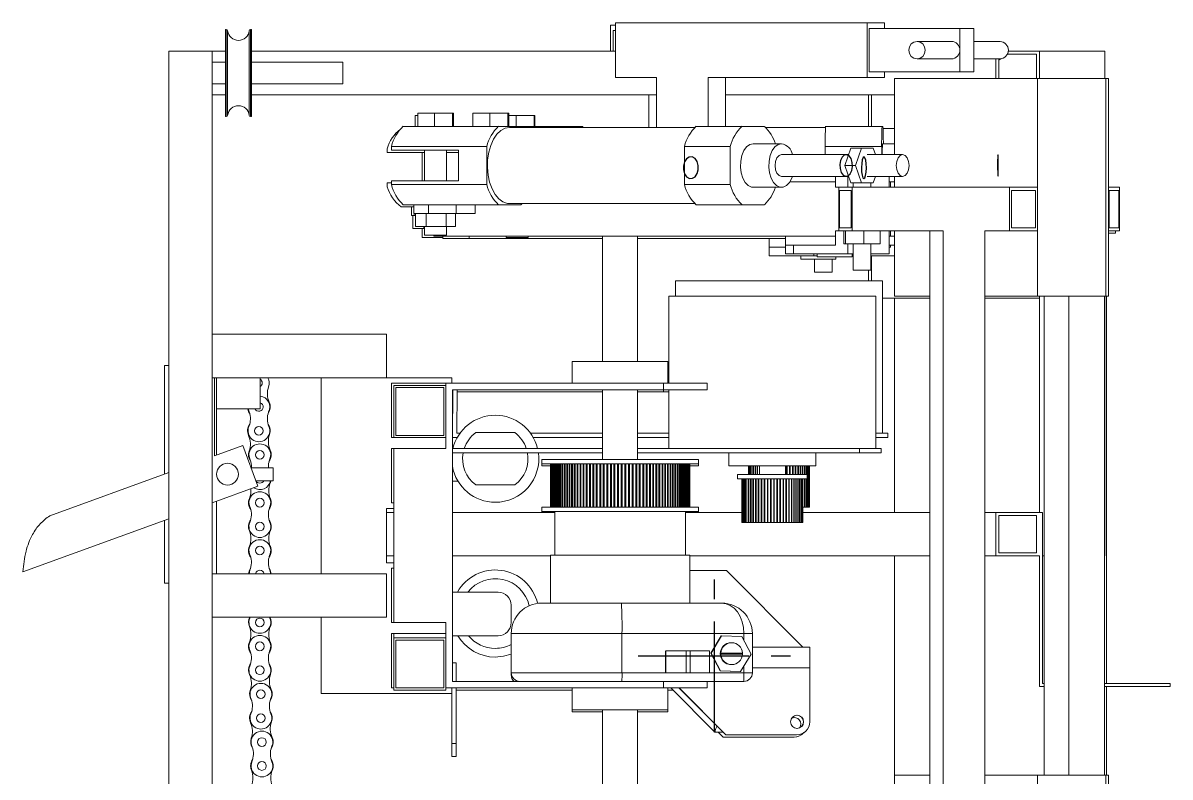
# Model space of a CAD drawing. Header units: millimetres. Extents: x 127 to 2222, y 23 to 864.
# Drawn here: x 761.1 to 892.9, y 663 to 749.6 of the extents above; entities that cross this region are included whole.
import ezdxf

# ---------------------------------------------------------------- set-up
doc = ezdxf.new("R2010")
doc.units = ezdxf.units.MM
doc.linetypes.add('CENTERX2', pattern=[20.32, 12.7, -2.54, 2.54, -2.54])

msp = doc.modelspace()

# ---------------------------------------------------------------- linework, layer by layer
at = {"color": 7, "linetype": 'Continuous', "lineweight": 15}
for p, q in [((784.47, 748.85), (784.36, 748.85)), ((784.36, 738.85), (784.36, 748.85)), ((787.36, 748.85), (787.25, 748.85)), ((787.36, 738.85), (787.36, 748.85)), ((829.15, 749.35), (828.6, 749.35)), ((828.6, 749.35), (828.6, 746.35)), ((829.15, 748.73), (828.9, 748.73)), ((828.9, 748.73), (828.9, 746.35)), ((829.15, 743.35), (829.15, 749.6)), ((858.09, 749.6), (829.15, 749.6)), ((858.09, 743.35), (858.09, 749.6)), ((858.09, 749.6), (860.08, 749.6)), ((858.29, 743.98), (858.29, 748.98)), ((858.29, 748.98), (868.72, 748.98)), ((860.08, 749.6), (860.08, 748.98)), ((868.72, 748.98), (868.72, 746.48)), ((870.31, 748.98), (868.72, 748.98)), ((870.31, 746.48), (870.31, 748.98)), ((867.77, 747.48), (863.8, 747.48)), ((873.33, 747.48), (870.31, 747.48)), ((777.86, 622.46), (777.86, 746.35)), ((782.86, 746.35), (777.86, 746.35)), ((782.86, 713.85), (782.86, 746.35)), ((784.36, 746.35), (782.86, 746.35)), ((829.15, 746.35), (787.36, 746.35)), ((868.72, 746.48), (868.72, 743.98)), ((870.31, 743.98), (870.31, 746.48)), ((874.17, 746), (877.51, 746)), ((874.27, 746.35), (877.86, 746.35)), ((877.51, 746), (877.51, 743.23)), ((877.86, 746.35), (877.86, 743.23)), ((877.86, 746.35), (881.61, 746.35)), ((881.61, 746.35), (885.36, 746.35)), ((885.36, 743.23), (885.36, 746.35)), ((784.36, 745.1), (782.86, 745.1)), ((797.86, 745.1), (787.36, 745.1)), ((797.86, 745.1), (797.86, 742.6)), ((863.8, 745.48), (867.77, 745.48)), ((870.31, 745.48), (873.33, 745.48)), ((872.86, 743.23), (872.86, 745.48)), ((873.42, 745.48), (873.21, 745.32)), ((873.21, 743.23), (873.21, 745.48)), ((833.89, 743.35), (829.15, 743.35)), ((833.89, 743.35), (833.89, 737.6)), ((858.09, 743.35), (839.81, 743.35)), ((839.81, 743.35), (839.81, 737.73)), ((841.8, 743.35), (841.8, 737.73)), ((860.08, 743.35), (858.09, 743.35)), ((858.29, 743.98), (868.72, 743.98)), ((860.08, 743.98), (860.08, 743.35)), ((861.22, 743.23), (861.22, 734.48)), ((861.22, 743.23), (877.62, 743.23)), ((868.72, 743.98), (870.31, 743.98)), ((877.62, 743.23), (877.62, 718.23)), ((877.62, 743.23), (885.49, 743.23)), ((885.49, 743.23), (885.49, 718.23)), ((885.78, 743.23), (885.49, 743.23)), ((885.78, 743.23), (885.78, 718.23)), ((782.86, 742.6), (784.36, 742.6)), ((787.36, 742.6), (797.86, 742.6)), ((784.36, 741.35), (782.86, 741.35)), ((833.89, 741.35), (787.36, 741.35)), ((832.98, 741.35), (832.98, 737.6)), ((861.22, 741.35), (841.8, 741.35)), ((858.23, 741.35), (858.23, 737.73)), ((858.57, 741.35), (858.57, 737.73)), ((806.45, 739.23), (806.45, 737.73)), ((806.45, 739.23), (808.39, 739.23)), ((808.39, 739.23), (808.39, 737.73)), ((808.39, 739.23), (810.44, 739.23)), ((810.44, 739.23), (810.44, 737.73)), ((810.44, 739.23), (810.55, 739.23)), ((810.55, 739.23), (810.55, 737.73)), ((812.8, 739.23), (812.8, 737.73)), ((812.8, 739.23), (814.75, 739.23)), ((814.75, 739.23), (814.75, 737.73)), ((814.75, 739.23), (816.8, 739.23)), ((816.8, 739.23), (816.8, 737.73)), ((816.8, 739.23), (816.9, 739.23)), ((816.9, 739.23), (816.9, 737.73)), ((784.36, 738.85), (784.47, 738.85)), ((787.25, 738.85), (787.36, 738.85)), ((806.17, 738.98), (806.17, 737.73)), ((806.17, 738.98), (806.45, 738.98)), ((816.9, 738.98), (817.77, 738.98)), ((817.77, 738.98), (817.77, 737.73)), ((817.77, 738.98), (819.82, 738.98)), ((819.82, 738.98), (819.82, 737.73)), ((819.82, 738.98), (819.92, 738.98)), ((819.92, 738.98), (819.92, 737.73)), ((815.74, 737.73), (804.79, 737.73)), ((818.29, 737.73), (815.74, 737.73)), ((838.3, 737.6), (817.01, 737.6)), ((818.43, 737.6), (818.29, 737.73)), ((825.3, 737.73), (818.29, 737.73)), ((825.3, 737.73), (825.29, 737.6)), ((825.4, 737.73), (825.3, 737.73)), ((825.4, 737.6), (825.4, 737.73)), ((843.71, 737.73), (838.44, 737.73)), ((846.26, 737.73), (843.71, 737.73)), ((853.29, 737.6), (846.4, 737.6)), ((859.79, 737.73), (853.29, 737.73)), ((859.89, 737.73), (859.79, 737.73)), ((861.22, 737.48), (859.9, 737.48)), ((814.38, 735.41), (803.43, 735.41)), ((803.43, 734.98), (803.43, 735.41)), ((814.38, 731.05), (814.38, 735.41)), ((842.35, 735.41), (837.08, 735.41)), ((837.08, 731.05), (837.08, 735.41)), ((842.35, 731.05), (842.35, 735.41)), ((848.23, 735.73), (844.99, 735.73)), ((859.74, 735.41), (853.24, 735.41)), ((853.24, 734.48), (853.24, 735.41)), ((855.52, 733.23), (856.2, 735.23)), ((856.2, 735.23), (857.42, 735.23)), ((856.74, 733.23), (857.42, 735.23)), ((857.42, 735.23), (858.77, 735.23)), ((858.77, 735.23), (859.02, 734.48)), ((859.74, 734.48), (859.74, 735.41)), ((861.22, 735.73), (859.84, 735.73)), ((802.93, 735.16), (802.93, 734.73)), ((807.25, 734.73), (802.93, 734.73)), ((811.13, 734.98), (803.43, 734.98)), ((806.97, 734.73), (806.97, 731.48)), ((807.25, 734.98), (807.25, 731.48)), ((809.75, 731.48), (809.75, 734.98)), ((811.13, 734.73), (809.75, 734.73)), ((811.13, 731.48), (811.13, 734.98)), ((855.95, 734.48), (848.23, 734.48)), ((862.15, 734.48), (858.09, 734.48)), ((856.2, 731.23), (855.52, 733.23)), ((855.52, 733.23), (856.74, 733.23)), ((857.42, 731.23), (856.74, 733.23)), ((802.93, 731.23), (802.93, 730.8)), ((803.43, 731.23), (802.93, 731.23)), ((803.43, 731.05), (803.43, 731.48)), ((803.43, 731.48), (811.13, 731.48)), ((848.23, 731.98), (855.95, 731.98)), ((854.44, 731.35), (849.2, 731.35)), ((854.44, 731.98), (854.44, 730.73)), ((855.85, 731.98), (855.85, 730.73)), ((856.2, 731.23), (857.42, 731.23)), ((856.48, 731.23), (856.48, 730.73)), ((857.7, 731.23), (857.42, 731.23)), ((858.48, 731.23), (857.7, 731.23)), ((858.09, 731.98), (862.15, 731.98)), ((858.48, 730.73), (858.48, 731.23)), ((858.77, 731.23), (858.48, 731.23)), ((859.02, 731.98), (858.77, 731.23)), ((860.6, 731.98), (860.6, 730.73)), ((861.22, 731.35), (860.6, 731.35)), ((860.77, 731.35), (860.77, 730.73)), ((861.22, 731.98), (861.22, 730.73)), ((814.38, 731.05), (803.43, 731.05)), ((842.35, 731.05), (837.08, 731.05)), ((844.99, 730.73), (848.23, 730.73)), ((854.44, 730.73), (854.81, 730.73)), ((854.81, 730.73), (854.81, 725.73)), ((856.36, 730.73), (854.81, 730.73)), ((856.25, 730.38), (854.91, 730.38)), ((854.91, 730.38), (854.91, 726.08)), ((856.25, 726.08), (856.25, 730.38)), ((856.36, 725.73), (856.36, 730.73)), ((874.42, 730.73), (856.36, 730.73)), ((874.42, 725.73), (874.42, 730.73)), ((877.62, 730.73), (874.42, 730.73)), ((877.39, 730.38), (874.64, 730.38)), ((874.64, 730.38), (874.64, 726.08)), ((877.39, 726.08), (877.39, 730.38)), ((877.62, 730.73), (877.62, 725.73)), ((885.78, 730.73), (885.78, 725.73)), ((885.78, 730.73), (887.05, 730.73)), ((885.87, 730.38), (886.96, 730.38)), ((885.87, 726.08), (885.87, 730.38)), ((886.96, 730.38), (886.96, 726.08)), ((887.05, 725.73), (887.05, 730.73)), ((806.23, 728.73), (804.79, 728.73)), ((806, 728.73), (806, 727.73)), ((806.23, 728.73), (807.7, 728.73)), ((807.7, 728.73), (807.7, 727.73)), ((807.7, 728.73), (808.21, 728.73)), ((815.74, 728.73), (808.21, 728.73)), ((810.87, 728.73), (810.87, 727.73)), ((813.05, 727.73), (813.05, 728.73)), ((818.29, 728.73), (815.74, 728.73)), ((817.01, 728.85), (838.3, 728.85)), ((818.29, 728.73), (818.43, 728.85)), ((843.71, 728.73), (838.44, 728.73)), ((846.26, 728.73), (843.71, 728.73)), ((806, 728.48), (804.55, 728.48)), ((805.72, 728.48), (805.72, 727.48)), ((806.03, 727.48), (805.72, 727.48)), ((805.91, 727.48), (805.91, 725.98)), ((807.7, 727.73), (806, 727.73)), ((806.03, 727.48), (806.19, 727.48)), ((806.19, 727.73), (806.19, 726.23)), ((807.41, 727.73), (807.41, 726.23)), ((810.87, 727.73), (807.7, 727.73)), ((809.72, 727.73), (809.72, 726.23)), ((810.8, 727.73), (810.8, 726.23)), ((813.05, 727.73), (810.87, 727.73)), ((807.14, 725.98), (805.91, 725.98)), ((807.41, 726.23), (806.19, 726.23)), ((806.97, 725.98), (806.97, 724.98)), ((807.14, 726.23), (807.14, 725.98)), ((807.25, 725.98), (807.14, 725.98)), ((807.25, 726.23), (807.25, 725.23)), ((809.72, 726.23), (807.41, 726.23)), ((810.8, 726.23), (809.72, 726.23)), ((809.75, 725.23), (809.75, 726.23)), ((854.91, 726.08), (856.25, 726.08)), ((874.64, 726.08), (877.39, 726.08)), ((886.96, 726.08), (885.87, 726.08)), ((809.35, 724.98), (806.97, 724.98)), ((809.75, 725.23), (807.25, 725.23)), ((808.31, 725.23), (808.31, 725.1)), ((854.44, 725.1), (808.31, 725.1)), ((809.35, 724.85), (809.35, 725.1)), ((812.36, 724.85), (809.35, 724.85)), ((812.36, 725.1), (812.36, 724.85)), ((827.69, 724.85), (812.36, 724.85)), ((816.62, 725.1), (816.62, 724.98)), ((819.12, 724.98), (816.62, 724.98)), ((819.12, 724.98), (819.12, 725.1)), ((827.69, 725.1), (827.69, 710.73)), ((831.69, 710.73), (831.69, 725.1)), ((848.7, 724.85), (831.69, 724.85)), ((846.82, 724.85), (846.82, 723.85)), ((848.7, 725.1), (848.7, 724.1)), ((854.44, 725.73), (854.44, 724.1)), ((854.44, 725.73), (854.81, 725.73)), ((854.81, 725.73), (855.51, 725.73)), ((855.39, 724.23), (855.39, 725.73)), ((855.6, 725.73), (855.51, 725.73)), ((855.6, 724.23), (855.6, 725.73)), ((855.85, 725.73), (855.6, 725.73)), ((855.85, 725.73), (856.36, 725.73)), ((866.81, 725.73), (856.36, 725.73)), ((857.69, 724.23), (857.69, 725.73)), ((859.58, 724.23), (859.58, 725.73)), ((860.6, 723.1), (860.6, 725.73)), ((860.6, 725.1), (861.22, 725.1)), ((860.77, 725.73), (860.77, 725.1)), ((860.77, 725.48), (860.77, 725.1)), ((860.77, 725.48), (860.77, 725.48)), ((861.22, 725.73), (861.22, 718.23)), ((865.26, 655.73), (865.26, 725.73)), ((866.81, 655.73), (866.81, 725.73)), ((874.42, 725.73), (871.57, 725.73)), ((871.57, 655.73), (871.57, 725.73)), ((877.62, 725.73), (874.42, 725.73)), ((885.78, 725.73), (887.05, 725.73)), ((886.59, 725.48), (885.78, 725.48)), ((886.59, 725.48), (886.59, 725.73)), ((846.82, 723.85), (846.82, 722.85)), ((848.7, 723.85), (846.82, 723.85)), ((848.7, 724.1), (848.7, 723.1)), ((849.61, 724.1), (848.7, 724.1)), ((849.61, 723.1), (849.61, 724.1)), ((854.44, 724.1), (849.61, 724.1)), ((855.6, 724.23), (855.39, 724.23)), ((857.69, 724.23), (855.6, 724.23)), ((855.85, 723.1), (855.85, 724.23)), ((856.48, 724.23), (856.48, 721.23)), ((859.58, 724.23), (857.69, 724.23)), ((858.48, 721.23), (858.48, 724.23)), ((861.22, 724.1), (860.6, 724.1)), ((860.77, 723.85), (860.6, 723.85)), ((860.77, 724.1), (860.77, 723.85)), ((846.82, 722.85), (851.96, 722.85)), ((848.7, 723.1), (849.61, 723.1)), ((849.61, 723.1), (855.85, 723.1)), ((850.46, 722.85), (850.46, 722.48)), ((850.46, 722.48), (853.43, 722.48)), ((851.96, 722.85), (852.34, 722.85)), ((852.04, 722.48), (852.04, 720.98)), ((852.34, 723.1), (852.34, 722.73)), ((852.34, 722.73), (853.71, 722.73)), ((853.43, 722.48), (854.46, 722.48)), ((853.71, 722.73), (856.34, 722.73)), ((854.04, 720.98), (854.04, 722.48)), ((854.46, 722.48), (854.46, 722.73)), ((855.85, 723.1), (856.48, 723.1)), ((856.34, 722.73), (856.34, 723.1)), ((856.34, 722.85), (856.48, 722.85)), ((858.48, 723.1), (860.6, 723.1)), ((858.48, 722.85), (861.22, 722.85)), ((858.57, 722.85), (858.57, 719.98)), ((853.74, 720.98), (852.04, 720.98)), ((854.04, 720.98), (853.74, 720.98)), ((856.9, 721.23), (856.48, 721.23)), ((858.48, 721.23), (856.9, 721.23)), ((858.23, 721.23), (858.23, 719.98)), ((836.05, 719.98), (836.05, 718.23)), ((859.83, 719.98), (836.05, 719.98)), ((859.83, 702.48), (859.83, 719.98)), ((835.3, 718.23), (835.3, 708.23)), ((859.08, 718.23), (835.3, 718.23)), ((859.08, 700.73), (859.08, 718.23)), ((861.22, 718.23), (865.26, 718.23)), ((871.57, 718.23), (877.62, 718.23)), ((877.62, 718.23), (885.49, 718.23)), ((877.86, 718.23), (877.86, 693.39)), ((878.39, 718.23), (878.39, 663.23)), ((881.23, 718.23), (881.23, 663.23)), ((885.35, 718.23), (885.35, 663.23)), ((885.36, 688.39), (885.36, 718.23)), ((885.78, 718.23), (885.49, 718.23)), ((885.56, 673.74), (885.56, 718.23)), ((859.83, 717.98), (865.26, 717.98)), ((861.23, 717.98), (861.23, 693.39)), ((871.57, 717.98), (877.86, 717.98)), ((802.86, 713.85), (782.86, 713.85)), ((782.86, 713.85), (782.86, 708.85)), ((802.86, 713.85), (802.86, 708.85)), ((777.36, 710.28), (777.36, 697.81)), ((777.36, 710.28), (777.86, 710.28)), ((824.19, 710.73), (824.19, 708.23)), ((824.19, 710.73), (829.69, 710.73)), ((829.69, 710.73), (835.19, 710.73)), ((835.19, 708.23), (835.19, 710.73)), ((782.86, 686.35), (782.86, 708.85)), ((802.86, 708.85), (782.86, 708.85)), ((783.11, 708.85), (783.11, 699.9)), ((783.36, 708.85), (783.36, 705.28)), ((788.36, 708.85), (788.36, 705.28)), ((795.36, 686.35), (795.36, 708.85)), ((802.86, 708.85), (810.36, 708.85)), ((810.36, 708.85), (810.36, 708.23)), ((803.44, 708.23), (809.69, 708.23)), ((803.44, 708.23), (803.44, 701.98)), ((809.69, 707.98), (803.69, 707.98)), ((803.69, 707.98), (803.69, 701.98)), ((809.44, 707.73), (803.94, 707.73)), ((803.94, 707.73), (803.94, 702.23)), ((809.44, 702.23), (809.44, 707.73)), ((809.69, 700.73), (809.69, 708.23)), ((809.69, 708.23), (834.69, 708.23)), ((834.69, 707.48), (834.69, 708.23)), ((834.69, 708.23), (839.69, 708.23)), ((839.69, 708.23), (839.69, 707.48)), ((810.44, 707.48), (834.69, 707.48)), ((810.44, 673.98), (810.44, 707.48)), ((810.49, 707.48), (810.44, 701.98)), ((810.49, 707.23), (810.44, 707.23)), ((810.94, 702.48), (810.99, 707.48)), ((827.69, 707.23), (810.99, 707.23)), ((827.69, 707.48), (827.69, 699.48)), ((831.69, 699.48), (831.69, 707.48)), ((834.69, 707.23), (831.69, 707.23)), ((839.69, 707.48), (834.69, 707.48)), ((834.69, 707.23), (834.69, 707.48)), ((835.3, 707.23), (834.69, 707.23)), ((835.3, 707.48), (835.3, 700.73)), ((783.36, 705.28), (788.36, 705.28)), ((783.36, 705.28), (783.36, 699.99)), ((786.98, 705.28), (787.1, 704.94)), ((803.94, 702.23), (809.44, 702.23)), ((811.31, 702.48), (810.94, 702.48)), ((813.11, 702.55), (817.61, 702.55)), ((827.69, 702.48), (819.42, 702.48)), ((835.3, 702.48), (831.69, 702.48)), ((859.83, 702.48), (859.08, 702.48)), ((859.83, 702.48), (860.44, 702.48)), ((860.44, 702.48), (860.44, 701.98)), ((783.11, 699.9), (786.37, 701.09)), ((788.08, 696.39), (786.37, 701.09)), ((803.44, 701.98), (803.69, 701.98)), ((803.69, 701.98), (809.69, 701.98)), ((810.44, 701.98), (810.99, 701.98)), ((819.73, 701.98), (827.69, 701.98)), ((831.69, 701.98), (835.3, 701.98)), ((860.44, 701.98), (859.08, 701.98)), ((803.44, 700.73), (803.69, 700.73)), ((803.44, 694.48), (803.44, 700.73)), ((803.69, 700.73), (803.69, 680.73)), ((809.69, 700.73), (803.69, 700.73)), ((810.44, 700.73), (827.69, 700.73)), ((827.69, 700.23), (810.44, 700.23)), ((831.69, 700.73), (857.19, 700.73)), ((857.19, 700.23), (831.69, 700.23)), ((842.19, 700.23), (842.19, 698.73)), ((852.19, 698.73), (852.19, 700.23)), ((857.19, 700.23), (857.19, 700.73)), ((857.19, 700.73), (859.69, 700.73)), ((859.69, 700.23), (857.19, 700.23)), ((859.69, 700.73), (859.69, 700.23)), ((787.3, 698.53), (789.86, 698.53)), ((789.86, 697.03), (789.86, 698.53)), ((820.69, 699.48), (820.69, 698.98)), ((820.69, 699.48), (838.69, 699.48)), ((820.69, 698.98), (820.69, 698.73)), ((820.69, 698.98), (838.69, 698.98)), ((820.69, 698.73), (821.71, 698.73)), ((821.69, 698.98), (821.69, 693.98)), ((821.69, 693.98), (821.69, 698.98)), ((821.69, 693.98), (821.69, 698.73)), ((821.71, 693.98), (821.71, 698.98)), ((821.72, 698.98), (821.72, 693.98)), ((821.75, 693.98), (821.75, 698.98)), ((821.76, 698.98), (821.76, 693.98)), ((821.81, 693.98), (821.81, 698.98)), ((821.83, 698.98), (821.83, 693.98)), ((821.89, 693.98), (821.89, 698.98)), ((821.92, 698.98), (821.92, 693.98)), ((822, 693.98), (822, 698.98)), ((822.03, 698.98), (822.03, 693.98)), ((822.13, 693.98), (822.13, 698.98)), ((822.17, 698.98), (822.17, 693.98)), ((822.27, 693.98), (822.27, 698.98)), ((822.32, 698.98), (822.32, 693.98)), ((822.44, 693.98), (822.44, 698.98)), ((822.49, 698.98), (822.49, 693.98)), ((822.63, 693.98), (822.63, 698.98)), ((822.68, 698.98), (822.68, 693.98)), ((822.83, 693.98), (822.83, 698.98)), ((822.9, 698.98), (822.9, 693.98)), ((823.06, 693.98), (823.06, 698.98)), ((823.13, 698.98), (823.13, 693.98)), ((823.3, 693.98), (823.3, 698.98)), ((823.37, 698.98), (823.37, 693.98)), ((823.56, 693.98), (823.56, 698.98)), ((823.64, 698.98), (823.64, 693.98)), ((823.84, 693.98), (823.84, 698.98)), ((823.92, 698.98), (823.92, 693.98)), ((824.13, 693.98), (824.13, 698.98)), ((824.22, 698.98), (824.22, 693.98)), ((824.44, 693.98), (824.44, 698.98)), ((824.53, 698.98), (824.53, 693.98)), ((824.77, 693.98), (824.77, 698.98)), ((824.86, 698.98), (824.86, 693.98)), ((825.1, 693.98), (825.1, 698.98)), ((825.2, 698.98), (825.2, 693.98)), ((825.45, 693.98), (825.45, 698.98)), ((825.55, 698.98), (825.55, 693.98)), ((825.81, 693.98), (825.81, 698.98)), ((825.92, 698.98), (825.92, 693.98)), ((826.18, 693.98), (826.18, 698.98)), ((826.29, 698.98), (826.29, 693.98)), ((826.57, 693.98), (826.57, 698.98)), ((826.68, 698.98), (826.68, 693.98)), ((826.95, 693.98), (826.95, 698.98)), ((827.07, 698.98), (827.07, 693.98)), ((827.35, 693.98), (827.35, 698.98)), ((827.47, 698.98), (827.47, 693.98)), ((827.76, 693.98), (827.76, 698.98)), ((827.87, 698.98), (827.87, 693.98)), ((828.16, 693.98), (828.16, 698.98)), ((828.28, 698.98), (828.28, 693.98)), ((828.58, 693.98), (828.58, 698.98)), ((828.7, 698.98), (828.7, 693.98)), ((828.99, 693.98), (828.99, 698.98)), ((829.11, 698.98), (829.11, 693.98)), ((829.41, 693.98), (829.41, 698.98)), ((829.53, 698.98), (829.53, 693.98)), ((829.83, 693.98), (829.83, 698.98)), ((829.95, 698.98), (829.95, 693.98)), ((830.25, 693.98), (830.25, 698.98)), ((830.37, 698.98), (830.37, 693.98)), ((830.67, 693.98), (830.67, 698.98)), ((830.78, 698.98), (830.78, 693.98)), ((831.08, 693.98), (831.08, 698.98)), ((831.2, 698.98), (831.2, 693.98)), ((831.49, 693.98), (831.49, 698.98)), ((831.61, 698.98), (831.61, 693.98)), ((831.9, 693.98), (831.9, 698.98)), ((832.01, 698.98), (832.01, 693.98)), ((832.3, 693.98), (832.3, 698.98)), ((832.41, 698.98), (832.41, 693.98)), ((832.69, 693.98), (832.69, 698.98)), ((832.8, 698.98), (832.8, 693.98)), ((833.07, 693.98), (833.07, 698.98)), ((833.18, 698.98), (833.18, 693.98)), ((833.45, 693.98), (833.45, 698.98)), ((833.55, 698.98), (833.55, 693.98)), ((833.81, 693.98), (833.81, 698.98)), ((833.91, 698.98), (833.91, 693.98)), ((834.16, 693.98), (834.16, 698.98)), ((834.26, 698.98), (834.26, 693.98)), ((834.51, 693.98), (834.51, 698.98)), ((834.6, 698.98), (834.6, 693.98)), ((834.83, 693.98), (834.83, 698.98)), ((834.92, 698.98), (834.92, 693.98)), ((835.15, 693.98), (835.15, 698.98)), ((835.23, 698.98), (835.23, 693.98)), ((835.45, 693.98), (835.45, 698.98)), ((835.53, 698.98), (835.53, 693.98)), ((835.73, 693.98), (835.73, 698.98)), ((835.81, 698.98), (835.81, 693.98)), ((835.99, 693.98), (835.99, 698.98)), ((836.07, 698.98), (836.07, 693.98)), ((836.24, 693.98), (836.24, 698.98)), ((836.31, 698.98), (836.31, 693.98)), ((836.47, 693.98), (836.47, 698.98)), ((836.54, 698.98), (836.54, 693.98)), ((836.69, 693.98), (836.69, 698.98)), ((836.74, 698.98), (836.74, 693.98)), ((836.88, 693.98), (836.88, 698.98)), ((836.93, 698.98), (836.93, 693.98)), ((837.05, 693.98), (837.05, 698.98)), ((837.1, 698.98), (837.1, 693.98)), ((837.21, 693.98), (837.21, 698.98)), ((837.25, 698.98), (837.25, 693.98)), ((837.34, 693.98), (837.34, 698.98)), ((837.37, 698.98), (837.37, 693.98)), ((837.45, 693.98), (837.45, 698.98)), ((837.48, 698.98), (837.48, 693.98)), ((837.54, 693.98), (837.54, 698.98)), ((837.56, 698.98), (837.56, 693.98)), ((837.61, 693.98), (837.61, 698.98)), ((837.63, 698.98), (837.63, 693.98)), ((837.66, 693.98), (837.66, 698.98)), ((837.67, 698.98), (837.67, 693.98)), ((837.68, 693.98), (837.68, 698.98)), ((837.69, 698.98), (837.69, 693.98)), ((837.69, 693.98), (837.69, 698.98)), ((837.69, 698.73), (838.69, 698.73)), ((837.69, 693.98), (837.69, 698.73)), ((838.69, 698.98), (838.69, 699.48)), ((838.69, 698.73), (838.69, 698.98)), ((852.19, 698.73), (842.19, 698.73)), ((844.44, 698.73), (844.44, 697.73)), ((844.45, 697.73), (844.45, 698.73)), ((844.48, 698.73), (844.48, 697.73)), ((844.49, 697.73), (844.49, 698.73)), ((844.55, 698.73), (844.55, 697.73)), ((844.57, 697.73), (844.57, 698.73)), ((844.66, 698.73), (844.66, 697.73)), ((844.68, 697.73), (844.68, 698.73)), ((844.81, 698.73), (844.81, 697.73)), ((844.84, 697.73), (844.84, 698.73)), ((844.99, 698.73), (844.99, 697.73)), ((845.02, 697.73), (845.02, 698.73)), ((845.2, 698.73), (845.2, 697.73)), ((845.24, 697.73), (845.24, 698.73)), ((845.44, 698.73), (845.44, 697.73)), ((845.49, 697.73), (845.49, 698.73)), ((845.69, 698.73), (845.69, 697.73)), ((848.69, 697.73), (848.69, 698.73)), ((848.81, 698.73), (848.81, 697.73)), ((848.88, 697.73), (848.88, 698.73)), ((849.16, 698.73), (849.16, 697.73)), ((849.22, 697.73), (849.22, 698.73)), ((849.5, 698.73), (849.5, 697.73)), ((849.56, 697.73), (849.56, 698.73)), ((849.82, 698.73), (849.82, 697.73)), ((849.87, 697.73), (849.87, 698.73)), ((850.12, 698.73), (850.12, 697.73)), ((850.17, 697.73), (850.17, 698.73)), ((850.39, 698.73), (850.39, 697.73)), ((850.44, 697.73), (850.44, 698.73)), ((850.64, 698.73), (850.64, 697.73)), ((850.68, 697.73), (850.68, 698.73)), ((850.86, 698.73), (850.86, 697.73)), ((850.89, 697.73), (850.89, 698.73)), ((851.04, 698.73), (851.04, 697.73)), ((851.07, 697.73), (851.07, 698.73)), ((851.19, 698.73), (851.19, 693.98)), ((851.22, 693.98), (851.22, 698.73)), ((851.31, 698.73), (851.31, 693.98)), ((851.33, 693.98), (851.33, 698.73)), ((851.39, 698.73), (851.39, 693.98)), ((851.4, 693.98), (851.4, 698.73)), ((851.43, 698.73), (851.43, 693.98)), ((851.44, 693.98), (851.44, 698.73)), ((764.19, 693.01), (777.86, 697.99)), ((787.85, 697.03), (789.86, 697.03)), ((789.53, 696.77), (789.6, 697.03)), ((811.07, 696.98), (810.44, 696.98)), ((843.19, 697.73), (843.19, 697.23)), ((843.19, 697.73), (847.19, 697.73)), ((843.19, 697.23), (847.19, 697.23)), ((843.69, 697.23), (843.69, 692.23)), ((843.7, 692.23), (843.7, 697.23)), ((843.73, 697.23), (843.73, 692.23)), ((843.74, 692.23), (843.74, 697.23)), ((843.8, 697.23), (843.8, 692.23)), ((843.82, 692.23), (843.82, 697.23)), ((843.91, 697.23), (843.91, 692.23)), ((843.93, 692.23), (843.93, 697.23)), ((844.06, 697.23), (844.06, 692.23)), ((844.09, 692.23), (844.09, 697.23)), ((844.24, 697.23), (844.24, 692.23)), ((844.27, 692.23), (844.27, 697.23)), ((844.45, 697.23), (844.45, 692.23)), ((844.49, 692.23), (844.49, 697.23)), ((844.69, 697.23), (844.69, 692.23)), ((844.74, 692.23), (844.74, 697.23)), ((844.96, 697.23), (844.96, 692.23)), ((845.01, 692.23), (845.01, 697.23)), ((845.26, 697.23), (845.26, 692.23)), ((845.31, 692.23), (845.31, 697.23)), ((845.57, 697.23), (845.57, 692.23)), ((845.63, 692.23), (845.63, 697.23)), ((845.9, 697.23), (845.9, 692.23)), ((845.97, 692.23), (845.97, 697.23)), ((846.25, 697.23), (846.25, 692.23)), ((846.32, 692.23), (846.32, 697.23)), ((846.61, 697.23), (846.61, 692.23)), ((846.67, 692.23), (846.67, 697.23)), ((846.97, 697.23), (846.97, 692.23)), ((847.04, 692.23), (847.04, 697.23)), ((847.19, 697.73), (851.19, 697.73)), ((847.19, 697.23), (851.19, 697.23)), ((847.34, 697.23), (847.34, 692.23)), ((847.41, 692.23), (847.41, 697.23)), ((847.7, 697.23), (847.7, 692.23)), ((847.77, 692.23), (847.77, 697.23)), ((848.06, 697.23), (848.06, 692.23)), ((848.13, 692.23), (848.13, 697.23)), ((848.41, 697.23), (848.41, 692.23)), ((848.47, 692.23), (848.47, 697.23)), ((848.75, 697.23), (848.75, 692.23)), ((848.81, 692.23), (848.81, 697.23)), ((849.07, 697.23), (849.07, 692.23)), ((849.12, 692.23), (849.12, 697.23)), ((849.37, 697.23), (849.37, 692.23)), ((849.42, 692.23), (849.42, 697.23)), ((849.64, 697.23), (849.64, 692.23)), ((849.69, 692.23), (849.69, 697.23)), ((849.89, 697.23), (849.89, 692.23)), ((849.93, 692.23), (849.93, 697.23)), ((850.11, 697.23), (850.11, 692.23)), ((850.14, 692.23), (850.14, 697.23)), ((850.29, 697.23), (850.29, 692.23)), ((850.32, 692.23), (850.32, 697.23)), ((850.44, 697.23), (850.44, 692.23)), ((850.47, 692.23), (850.47, 697.23)), ((850.56, 697.23), (850.56, 692.23)), ((850.58, 692.23), (850.58, 697.23)), ((850.64, 697.23), (850.64, 692.23)), ((850.65, 692.23), (850.65, 697.23)), ((850.68, 697.23), (850.68, 692.23)), ((850.69, 692.23), (850.69, 697.23)), ((850.86, 697.23), (850.86, 693.98)), ((850.89, 693.98), (850.89, 697.23)), ((851.04, 697.23), (851.04, 693.98)), ((851.07, 693.98), (851.07, 697.23)), ((851.19, 697.23), (851.19, 697.73)), ((788.08, 696.39), (782.86, 694.49)), ((817.61, 696.55), (813.11, 696.55)), ((783.36, 694.67), (783.36, 686.35)), ((803.44, 694.48), (803.69, 694.48)), ((802.86, 693.85), (803.69, 693.85)), ((802.86, 687.6), (802.86, 693.85)), ((803.69, 693.39), (802.86, 693.39)), ((822.19, 693.39), (810.44, 693.39)), ((820.69, 693.98), (820.69, 693.48)), ((820.69, 693.98), (838.69, 693.98)), ((820.69, 693.48), (820.69, 693.39)), ((820.69, 693.48), (838.69, 693.48)), ((822.19, 693.48), (822.19, 688.48)), ((837.19, 688.48), (837.19, 693.48)), ((843.69, 693.39), (837.19, 693.39)), ((838.69, 693.48), (838.69, 693.98)), ((838.69, 693.39), (838.69, 693.48)), ((850.69, 693.98), (850.86, 693.98)), ((865.26, 693.39), (850.69, 693.39)), ((850.86, 693.98), (850.89, 693.98)), ((850.89, 693.98), (851.04, 693.98)), ((851.04, 693.98), (851.07, 693.98)), ((851.07, 693.98), (851.19, 693.98)), ((851.19, 693.98), (851.22, 693.98)), ((851.22, 693.98), (851.31, 693.98)), ((851.31, 693.98), (851.33, 693.98)), ((851.33, 693.98), (851.39, 693.98)), ((851.39, 693.98), (851.4, 693.98)), ((851.4, 693.98), (851.43, 693.98)), ((851.43, 693.98), (851.44, 693.98)), ((872.86, 693.39), (871.57, 693.39)), ((872.86, 688.39), (872.86, 693.39)), ((872.86, 693.39), (878.21, 693.39)), ((873.21, 693.04), (877.51, 693.04)), ((873.21, 688.74), (873.21, 693.04)), ((877.51, 693.04), (877.51, 688.74)), ((878.21, 673.74), (878.21, 693.39)), ((777.86, 692.67), (761.11, 686.57)), ((777.36, 692.49), (777.36, 685.28)), ((843.69, 692.23), (843.7, 692.23)), ((843.7, 692.23), (843.73, 692.23)), ((843.73, 692.23), (843.74, 692.23)), ((843.74, 692.23), (843.8, 692.23)), ((843.8, 692.23), (843.82, 692.23)), ((843.82, 692.23), (843.91, 692.23)), ((843.91, 692.23), (843.93, 692.23)), ((843.93, 692.23), (844.06, 692.23)), ((844.06, 692.23), (844.09, 692.23)), ((844.09, 692.23), (844.24, 692.23)), ((844.24, 692.23), (844.27, 692.23)), ((844.27, 692.23), (844.45, 692.23)), ((844.45, 692.23), (844.49, 692.23)), ((844.49, 692.23), (844.69, 692.23)), ((844.69, 692.23), (844.74, 692.23)), ((844.74, 692.23), (844.96, 692.23)), ((844.96, 692.23), (845.01, 692.23)), ((845.01, 692.23), (845.26, 692.23)), ((845.26, 692.23), (845.31, 692.23)), ((845.31, 692.23), (845.57, 692.23)), ((845.57, 692.23), (845.63, 692.23)), ((845.63, 692.23), (845.9, 692.23)), ((845.9, 692.23), (845.97, 692.23)), ((845.97, 692.23), (846.25, 692.23)), ((846.25, 692.23), (846.32, 692.23)), ((846.32, 692.23), (846.61, 692.23)), ((846.61, 692.23), (846.67, 692.23)), ((846.67, 692.23), (846.97, 692.23)), ((846.97, 692.23), (847.04, 692.23)), ((847.04, 692.23), (847.34, 692.23)), ((847.34, 692.23), (847.41, 692.23)), ((847.41, 692.23), (847.7, 692.23)), ((847.7, 692.23), (847.77, 692.23)), ((847.77, 692.23), (848.06, 692.23)), ((848.06, 692.23), (848.13, 692.23)), ((848.13, 692.23), (848.41, 692.23)), ((848.41, 692.23), (848.47, 692.23)), ((848.47, 692.23), (848.75, 692.23)), ((848.75, 692.23), (848.81, 692.23)), ((848.81, 692.23), (849.07, 692.23)), ((849.07, 692.23), (849.12, 692.23)), ((849.12, 692.23), (849.37, 692.23)), ((849.37, 692.23), (849.42, 692.23)), ((849.42, 692.23), (849.64, 692.23)), ((849.64, 692.23), (849.69, 692.23)), ((849.69, 692.23), (849.89, 692.23)), ((849.89, 692.23), (849.93, 692.23)), ((849.93, 692.23), (850.11, 692.23)), ((850.11, 692.23), (850.14, 692.23)), ((850.14, 692.23), (850.29, 692.23)), ((850.29, 692.23), (850.32, 692.23)), ((850.32, 692.23), (850.44, 692.23)), ((850.44, 692.23), (850.47, 692.23)), ((850.47, 692.23), (850.56, 692.23)), ((850.56, 692.23), (850.58, 692.23)), ((850.58, 692.23), (850.64, 692.23)), ((850.64, 692.23), (850.65, 692.23)), ((850.65, 692.23), (850.68, 692.23)), ((850.68, 692.23), (850.69, 692.23)), ((803.69, 688.39), (802.86, 688.39)), ((821.69, 688.39), (810.44, 688.39)), ((821.69, 688.48), (821.69, 682.98)), ((837.69, 688.48), (821.69, 688.48)), ((837.69, 682.98), (837.69, 688.48)), ((865.26, 688.39), (837.69, 688.39)), ((861.23, 688.39), (861.23, 663.23)), ((872.86, 688.39), (871.57, 688.39)), ((877.86, 688.39), (872.86, 688.39)), ((877.51, 688.74), (873.21, 688.74)), ((877.86, 688.39), (877.86, 673.39)), ((878.21, 688.39), (878.39, 688.39)), ((885.35, 688.39), (885.36, 688.39)), ((787.17, 686.75), (787.08, 686.35)), ((789.57, 686.35), (789.48, 686.75)), ((802.86, 687.6), (803.69, 687.6)), ((803.44, 686.98), (803.69, 686.98)), ((803.44, 686.98), (803.44, 680.73)), ((837.69, 686.71), (841.9, 686.71)), ((841.9, 686.71), (850.7, 677.91)), ((777.36, 685.28), (777.86, 685.28)), ((782.86, 686.35), (782.86, 681.35)), ((802.86, 686.35), (782.86, 686.35)), ((802.86, 686.35), (802.86, 681.35)), ((815.69, 684.23), (810.44, 684.23)), ((817.19, 682.73), (817.19, 680.73)), ((829.85, 682.98), (820.69, 682.98)), ((841.35, 682.98), (829.85, 682.98)), ((782.86, 622.46), (782.86, 681.35)), ((802.86, 681.35), (782.86, 681.35)), ((787.22, 681.35), (787.17, 681.25)), ((789.48, 681.25), (789.43, 681.35)), ((795.36, 672.6), (795.36, 681.35)), ((803.44, 680.73), (803.69, 680.73)), ((809.69, 680.73), (803.69, 680.73)), ((809.69, 673.23), (809.69, 680.73)), ((803.44, 679.48), (809.69, 679.48)), ((803.44, 673.23), (803.44, 679.48)), ((803.69, 678.98), (803.69, 679.48)), ((803.69, 678.98), (809.69, 678.98)), ((803.69, 672.98), (803.69, 678.98)), ((803.94, 673.23), (803.94, 678.73)), ((803.94, 678.73), (809.44, 678.73)), ((809.44, 678.73), (809.44, 673.23)), ((815.69, 679.23), (810.44, 679.23)), ((817.19, 679.48), (817.19, 674.98)), ((829.91, 674.98), (829.91, 679.48)), ((829.91, 679.48), (843.91, 679.48)), ((840.1, 677.24), (841.32, 679.2)), ((840.14, 677.24), (841.36, 679.2)), ((841.36, 679.2), (841.32, 679.2)), ((841.36, 679.2), (843.66, 679.13)), ((843.66, 679.13), (844.75, 677.1)), ((844.89, 679.48), (843.91, 679.48)), ((844.89, 674.98), (844.89, 679.48)), ((834.91, 674.98), (834.91, 677.48)), ((834.95, 677.48), (834.95, 674.98)), ((837.27, 674.98), (837.27, 677.48)), ((837.27, 677.48), (837.76, 677.48)), ((837.76, 677.48), (837.76, 674.98)), ((839.95, 674.98), (839.95, 677.48)), ((840.14, 677.24), (840.1, 677.24)), ((841.19, 675.21), (840.1, 677.24)), ((841.23, 675.21), (840.14, 677.24)), ((841.25, 677.23), (841.25, 677.23)), ((841.25, 677.23), (843.75, 677.23)), ((842.5, 678.42), (842.45, 678.42)), ((851.47, 677.91), (851.47, 677.14)), ((810.86, 676.12), (810.44, 676.12)), ((810.86, 673.98), (810.86, 676.12)), ((841.25, 677.1), (841.25, 677.1)), ((843.75, 677.1), (841.25, 677.1)), ((842.45, 675.92), (842.5, 675.92)), ((844.75, 677.1), (843.54, 675.13)), ((851.47, 677.14), (851.47, 675.54)), ((817.19, 674.98), (817.19, 674.73)), ((834.91, 674.98), (829.91, 674.98)), ((837.76, 674.98), (837.27, 674.98)), ((843.91, 674.98), (839.91, 674.98)), ((841.23, 675.21), (841.19, 675.21)), ((843.5, 675.13), (841.19, 675.21)), ((843.54, 675.13), (841.23, 675.21)), ((843.54, 675.13), (843.5, 675.13)), ((844.89, 674.98), (843.91, 674.98)), ((851.47, 675.54), (851.47, 669.34)), ((834.69, 673.98), (810.44, 673.98)), ((834.69, 673.23), (834.69, 673.98)), ((834.69, 673.98), (835.8, 673.98)), ((835.8, 673.98), (843.89, 673.98)), ((839.69, 673.98), (839.69, 673.23)), ((877.86, 673.39), (878.39, 673.39)), ((878.39, 673.74), (878.21, 673.74)), ((892.86, 673.74), (885.35, 673.74)), ((885.35, 673.39), (892.86, 673.39)), ((885.56, 663.23), (885.56, 673.39)), ((892.86, 673.39), (892.86, 673.74)), ((795.36, 672.6), (810.36, 672.6)), ((803.44, 673.23), (803.69, 673.23)), ((809.69, 672.98), (803.69, 672.98)), ((809.44, 673.23), (803.94, 673.23)), ((834.69, 673.23), (809.69, 673.23)), ((809.69, 673.23), (809.69, 672.98)), ((810.36, 672.6), (810.36, 673.23)), ((810.36, 666.85), (810.36, 672.6)), ((810.86, 666.85), (810.86, 673.23)), ((810.86, 672.98), (824.19, 672.98)), ((824.19, 673.23), (824.19, 670.73)), ((839.69, 673.23), (834.69, 673.23)), ((835.19, 670.73), (835.19, 673.23)), ((835.76, 672.98), (835.19, 672.98)), ((835.51, 673.23), (840.57, 668.17)), ((841.84, 667.84), (836.45, 673.23)), ((841.85, 667.84), (836.47, 673.23)), ((824.19, 670.73), (824.19, 670.48)), ((824.19, 670.73), (829.69, 670.73)), ((827.69, 670.73), (827.69, 656.35)), ((829.69, 670.73), (835.19, 670.73)), ((831.69, 656.35), (831.69, 670.73)), ((835.19, 670.48), (835.19, 670.73)), ((827.69, 670.48), (824.19, 670.48)), ((835.19, 670.48), (831.69, 670.48)), ((841.46, 668.21), (840.57, 668.17)), ((840.57, 668.17), (841.51, 668.17)), ((841.54, 667.59), (840.96, 668.17)), ((810.86, 666.85), (810.36, 666.85)), ((810.36, 665.35), (810.36, 666.85)), ((810.86, 665.35), (810.86, 666.85)), ((849.65, 667.59), (841.54, 667.59)), ((841.85, 667.84), (841.84, 667.84)), ((849.97, 667.84), (841.85, 667.84)), ((849.69, 667.59), (849.65, 667.59)), ((810.86, 665.35), (810.36, 665.35)), ((861.22, 655.73), (861.22, 663.23)), ((861.22, 663.23), (865.26, 663.23)), ((871.57, 663.23), (877.62, 663.23)), ((877.62, 638.23), (877.62, 663.23)), ((877.62, 663.23), (885.49, 663.23)), ((885.49, 638.23), (885.49, 663.23)), ((885.78, 663.23), (885.49, 663.23)), ((885.78, 638.23), (885.78, 663.23))]:
    msp.add_line(p, q, dxfattribs=at)
at = {"color": 8, "linetype": 'Continuous', "lineweight": 15}
for p, q in [((784.47, 738.85), (784.47, 748.85)), ((784.62, 738.99), (784.62, 748.72)), ((787.1, 738.99), (787.1, 748.72)), ((787.25, 738.85), (787.25, 748.85)), ((806.03, 727.73), (806.03, 727.48)), ((851.96, 722.85), (851.96, 723.1)), ((817.19, 679.48), (829.91, 679.48)), ((843.91, 679.48), (843.91, 678.67)), ((829.91, 674.98), (817.19, 674.98)), ((817.19, 674.73), (817.22, 674.73)), ((843.91, 675.74), (843.91, 674.98))]:
    msp.add_line(p, q, dxfattribs=at)
at = {"color": 7, "linetype": 'CENTERX2'}
for p, q in [((840.53, 668.17), (840.53, 685.67)), ((831.79, 676.92), (849.27, 676.92))]:
    msp.add_line(p, q, dxfattribs=at)
at = {"color": 7, "linetype": 'Continuous', "lineweight": 15, "flags": 128}
for points in [[(862.85, 746.48), (862.92, 746.86), (863.13, 747.19), (863.44, 747.4), (863.8, 747.48), (864.16, 747.4), (864.47, 747.19), (864.67, 746.86), (864.75, 746.48), (864.67, 746.1), (864.47, 745.77), (864.16, 745.56), (863.8, 745.48), (863.44, 745.56), (863.13, 745.77), (862.92, 746.1), (862.85, 746.48)], [(817.01, 737.6), (816.5, 737.52), (816, 737.25), (815.55, 736.82), (815.16, 736.24), (814.84, 735.54), (814.61, 734.75), (814.48, 733.89), (814.45, 733.01), (814.53, 732.13), (814.71, 731.3), (814.99, 730.55), (815.34, 729.91), (815.77, 729.4), (816.24, 729.06), (816.75, 728.88), (817.01, 728.85)], [(844.99, 735.73), (844.59, 735.64), (844.23, 735.37), (843.92, 734.94), (843.69, 734.38), (843.55, 733.74), (843.53, 733.06), (843.61, 732.39), (843.79, 731.79), (844.06, 731.29), (844.4, 730.94), (844.79, 730.75), (844.99, 730.73)], [(848.23, 735.73), (847.84, 735.64), (847.47, 735.37), (847.16, 734.94), (846.93, 734.38), (846.8, 733.74), (846.77, 733.06), (846.85, 732.39), (847.04, 731.79), (847.31, 731.29), (847.65, 730.94), (848.03, 730.75), (848.43, 730.75), (848.81, 730.94), (849.15, 731.29), (849.43, 731.79), (849.5, 731.98)], [(848.23, 734.48), (847.95, 734.38), (847.71, 734.11), (847.55, 733.71), (847.5, 733.23), (847.55, 732.75), (847.71, 732.35), (847.95, 732.08), (848.23, 731.98)], [(862.43, 734.38), (862.15, 734.48), (861.87, 734.39), (861.63, 734.12), (861.47, 733.71), (861.41, 733.23), (861.47, 732.76), (861.63, 732.35), (861.86, 732.08), (862.14, 731.98), (862.42, 732.07), (862.66, 732.34), (862.82, 732.75), (862.88, 733.23), (862.82, 733.7), (862.66, 734.11), (862.43, 734.38)], [(786.93, 705.28), (787.03, 704.95), (787.16, 704.74)], [(787.27, 687.02), (787.13, 686.77), (787.03, 686.35)], [(789.62, 686.35), (789.52, 686.77), (789.38, 687.02)], [(815.36, 676.78), (816.31, 676.87), (817.19, 677.12)], [(849.71, 669.84), (849.45, 669.78), (849.4, 669.76)]]:
    msp.add_lwpolyline(points, dxfattribs=at)
at = {"color": 7, "linetype": 'Continuous', "flags": 128}
for points in [[(838.55, 732.3), (838.68, 732.75), (838.67, 733.24), (838.54, 733.68), (838.3, 734.03), (837.98, 734.21), (837.64, 734.2), (837.33, 734.01), (837.09, 733.66), (836.96, 733.21), (836.97, 732.72), (837.1, 732.28), (837.34, 731.93), (837.66, 731.75), (838, 731.76), (838.31, 731.95), (838.55, 732.3)], [(855.73, 734.47), (855.45, 734.43), (855.2, 734.2), (855.01, 733.82), (854.93, 733.35), (854.96, 732.87), (855.09, 732.44), (855.31, 732.13), (855.59, 731.99), (855.87, 732.03), (856.12, 732.26), (856.3, 732.64), (856.39, 733.11), (856.36, 733.59), (856.22, 734.02), (856, 734.33), (855.73, 734.47)], [(857.42, 733), (857.44, 732.52), (857.5, 732.11), (857.59, 731.83), (857.7, 731.73), (857.81, 731.82), (857.9, 732.08), (857.96, 732.48), (857.99, 732.96), (857.97, 733.44), (857.91, 733.85), (857.82, 734.13), (857.71, 734.23), (857.6, 734.14), (857.51, 733.88), (857.45, 733.48), (857.42, 733)], [(873.09, 734.47), (873.08, 734.43), (873.07, 734.2), (873.06, 733.82), (873.06, 733.35), (873.06, 732.87), (873.07, 732.44), (873.08, 732.13), (873.09, 731.99), (873.1, 732.03), (873.11, 732.26), (873.11, 732.64), (873.12, 733.11), (873.12, 733.59), (873.11, 734.02), (873.1, 734.33), (873.09, 734.47)]]:
    msp.add_lwpolyline(points, dxfattribs=at)
at = {"color": 7, "linetype": 'Continuous', "lineweight": 15}
for centre, radius in [((788.21, 702.76), 0.5), ((788.32, 700.01), 0.5), ((784.61, 697.78), 1.25), ((788.32, 694.51), 0.5), ((788.32, 691.76), 0.5), ((788.32, 689.01), 0.5), ((788.32, 680.76), 0.5), ((788.32, 678.01), 0.5), ((788.32, 675.26), 0.5), ((788.44, 672.51), 0.5), ((788.44, 669.76), 0.5), ((850.02, 669.34), 0.75), ((788.56, 667.02), 0.5), ((788.56, 664.27), 0.5)]:
    msp.add_circle(centre, radius, dxfattribs=at)
for centre, radius, start, end in [((784.47, 748.7), 0.15, 6.1506, 90), ((785.86, 748.85), 1.25, 186.1506, 353.8494), ((787.25, 748.7), 0.15, 90, 173.8494), ((867.74, 746.51), 0.975, 358.5168, 88.4355), ((873.29, 746.48), 1, 272.4531, 87.5469), ((867.74, 746.45), 0.975, 271.5641, 1.4832), ((785.86, 738.85), 1.25, 6.1506, 173.8494), ((784.47, 739), 0.15, 270, 353.8494), ((787.25, 739), 0.15, 186.1506, 270), ((807.34, 733.82), 4.61, 128.657, 163.0622), ((807.94, 734.33), 4.64, 132.813, 166.5157), ((818.89, 734.33), 4.64, 132.8133, 166.5152), ((841.59, 734.33), 4.64, 132.8137, 166.515), ((846.86, 734.33), 4.64, 132.8137, 166.515), ((843.23, 734.42), 4.49, 16.9165, 47.446), ((926.1, 734.9), 72.86, 177.7726, 179.598), ((932.55, 734.9), 72.82, 177.7721, 179.5985), ((791.54, 735.04), 68.4, 0.5756, 2.2515), ((847.95, 734.18), 1.58, 10.9876, 79.7851), ((870.67, 734.67), 10.88, 174.4272, 181.0195), ((807.3, 732.12), 4.56, 196.8418, 232.9582), ((807.94, 732.13), 4.64, 193.4843, 227.187), ((818.89, 732.13), 4.64, 193.4848, 227.1867), ((841.59, 732.13), 4.64, 193.485, 227.1863), ((846.86, 732.13), 4.64, 193.485, 227.1863), ((843.23, 732.04), 4.49, 312.554, 343.0835), ((788.09, 708.26), 1.3, 340.4312, 27.4224), ((788.09, 708.26), 0.5, 302.289, 57.711), ((791.56, 707.03), 2.37, 160.4312, 204.3747), ((788.21, 705.51), 1.25, 332.9848, 83.0249), ((784.96, 704.14), 2.28, 336.9811, 20.5248), ((788.21, 705.51), 0.5, 206.6286, 72.3264), ((791.46, 704.14), 2.28, 159.4752, 203.0189), ((788.21, 705.51), 1.3, 323.8011, 24.3747), ((815.36, 699.55), 5, 13.6045, 166.3955), ((788.21, 702.76), 1.3, 144.2506, 204.3747), ((788.21, 702.76), 1.25, 156.9811, 23.0189), ((788.21, 702.76), 1.3, 340.4312, 35.7494), ((791.67, 701.53), 2.37, 160.4312, 204.3747), ((815.36, 699.55), 3.75, 126.8699, 161.7222), ((815.36, 699.55), 3.75, 18.2778, 53.1301), ((784.86, 701.24), 2.38, 340.4312, 24.3747), ((788.32, 700.01), 1.25, 332.9848, 207.0152), ((788.32, 700.01), 1.3, 160.4312, 216.1989), ((788.32, 700.01), 1.3, 323.8011, 24.3747), ((815.36, 699.55), 3.75, 169.6132, 233.1301), ((815.36, 699.55), 5, 270, 7.7713), ((815.36, 699.55), 3.75, 306.8699, 10.3868), ((785.07, 698.64), 2.28, 357.2846, 20.5248), ((791.58, 698.64), 2.28, 159.4752, 182.7154), ((815.36, 699.55), 5, 190.1534, 270), ((788.32, 697.26), 1.25, 236.1853, 349.5594), ((788.32, 697.26), 0.5, 206.939, 333.061), ((788.32, 694.51), 1.25, 332.9848, 207.0152), ((784.92, 695.89), 2.38, 338.0282, 5.0785), ((791.73, 695.89), 2.38, 158.0282, 201.9718), ((788.32, 694.51), 1.3, 158.0282, 216.1989), ((788.32, 694.51), 1.3, 323.8011, 21.9718), ((785.07, 693.14), 2.28, 336.9811, 20.5248), ((791.58, 693.14), 2.28, 159.4752, 203.0189), ((788.32, 691.76), 1.3, 144.2506, 201.9718), ((788.32, 691.76), 1.25, 156.9811, 23.0189), ((788.32, 691.76), 1.3, 338.0282, 35.7494), ((784.92, 690.39), 2.38, 338.0282, 21.9718), ((791.73, 690.39), 2.38, 158.0282, 201.9718), ((788.32, 689.01), 1.3, 158.0282, 216.1989), ((788.32, 689.01), 1.25, 332.9848, 207.0152), ((788.32, 689.01), 1.3, 323.8011, 21.9718), ((785.07, 687.64), 2.28, 336.9811, 20.5248), ((791.58, 687.64), 2.28, 159.4752, 203.0189), ((788.32, 686.26), 0.5, 90, 169.1786), ((788.32, 686.26), 0.5, 10.8214, 90), ((815.36, 681.78), 5, 13.5529, 150.6189), ((815.36, 681.78), 4, 12.966, 142.1736), ((815.69, 682.73), 1.5, 0, 90), ((820.69, 679.48), 3.5, 90, 180), ((780.82, 680.36), 49.1, 358.9788, 3.0642), ((788.32, 680.76), 1.3, 152.8175, 201.9718), ((788.32, 680.76), 1.25, 156.9811, 23.0189), ((788.32, 680.76), 1.3, 338.0282, 27.1825), ((784.92, 679.39), 2.38, 338.0282, 21.9718), ((791.73, 679.39), 2.38, 158.0282, 201.9718), ((815.69, 680.73), 1.5, 270, 0), ((788.32, 678.01), 1.25, 332.9848, 207.0152), ((815.36, 681.78), 5, 210.6228, 270), ((815.36, 681.78), 4, 219.5484, 270), ((788.32, 678.01), 1.3, 158.0282, 216.1989), ((785.07, 676.64), 2.28, 336.9811, 20.5248), ((791.58, 676.64), 2.28, 159.4752, 203.0189), ((788.32, 678.01), 1.3, 323.8011, 21.9718), ((815.36, 681.78), 4, 270, 297.1986), ((842.45, 677.17), 1.25, 90.0042, 180.0047), ((842.5, 677.17), 1.25, 3.0037, 176.9963), ((842.5, 677.17), 1.25, 176.9932, 183.0068), ((842.5, 677.17), 1.25, 356.9845, 3.0155), ((788.32, 675.26), 1.3, 144.2506, 204.3747), ((788.32, 675.26), 1.3, 340.4312, 35.7494), ((842.45, 677.17), 1.25, 179.9964, 269.9947), ((842.5, 677.17), 1.25, 183.0042, 356.9958), ((788.32, 675.26), 1.25, 156.9811, 23.0189), ((784.98, 673.74), 2.38, 340.4312, 24.3747), ((791.79, 674.03), 2.37, 160.4312, 204.3747), ((818.19, 674.98), 1, 180, 270), ((818.19, 674.73), 1, 180, 228.5904), ((815.88, 674.73), 14.04, 356.9374, 1.0206), ((829.87, 674.73), 14.04, 356.9383, 1.0197), ((843.89, 674.98), 1, 270.0046, 0.004), ((788.44, 672.51), 1.25, 332.9848, 207.0152), ((788.44, 672.51), 1.3, 160.4312, 216.1989), ((785.19, 671.15), 2.28, 336.9811, 20.5248), ((791.69, 671.15), 2.28, 159.4752, 203.0189), ((788.44, 672.51), 1.3, 323.8011, 24.3747), ((788.44, 669.76), 1.3, 144.2506, 204.3747), ((788.44, 669.76), 1.25, 156.9811, 23.0189), ((788.44, 669.76), 1.3, 340.4312, 35.7494), ((791.9, 668.53), 2.38, 160.4312, 204.3747), ((849.69, 669.09), 0.75, 324.4504, 111.788), ((849.97, 669.34), 1.5, 270.004, 0.0051), ((850, 669.34), 0.75, 270.0081, 89.9919), ((785.09, 668.25), 2.38, 340.4312, 24.3747), ((788.56, 667.02), 1.25, 332.9848, 207.0152), ((849.65, 669.09), 1.5, 269.9938, 315.4682), ((849.69, 669.09), 1.5, 270.0052, 318.6529), ((788.56, 667.02), 1.3, 160.4312, 216.1989), ((788.56, 667.02), 1.3, 323.8011, 24.3747), ((785.3, 665.65), 2.28, 336.9811, 20.5248), ((791.81, 665.65), 2.28, 159.4752, 203.0189), ((788.56, 664.27), 1.3, 144.2506, 201.9718), ((788.56, 664.27), 1.25, 156.9811, 23.0189), ((788.56, 664.27), 1.3, 338.0282, 35.7494), ((785.15, 662.89), 2.38, 338.0282, 21.9718), ((791.96, 662.89), 2.38, 158.0282, 201.9718)]:
    msp.add_arc(centre, radius, start, end, dxfattribs=at)
for major_axis, ratio, start_param, end_param in [((0, 3.5), 0.732002, 4.712389, 6.283185), ((3.54, 0), 0.98758, 0, 1.570796)]:
    msp.add_ellipse((841.35, 679.48), major_axis=major_axis, ratio=ratio, start_param=start_param, end_param=end_param, dxfattribs=at)
for points, knots in [([(761.11, 686.57), (761.19, 687.36), (761.35, 688.85), (762.07, 690.72), (763.02, 692.11), (763.8, 692.72), (764.19, 693.01)], [0, 0, 0, 0, 0.3224228, 0.6020333, 0.8032842, 1, 1, 1, 1]), ([(834.95, 677.48), (835.02, 677.48), (835.17, 677.48), (835.38, 677.48), (835.8, 677.48), (836.25, 677.48), (836.76, 677.48), (837.1, 677.48), (837.27, 677.48)], [0, 0, 0, 0, 0.2515182, 0.5245144, 0.6558283, 0.7863222, 0.89335, 1, 1, 1, 1]), ([(839.95, 677.48), (839.89, 677.48), (839.78, 677.48), (839.6, 677.48), (839.21, 677.48), (838.77, 677.48), (838.28, 677.48), (837.93, 677.48), (837.76, 677.48)], [0, 0, 0, 0, 0.251517, 0.524514, 0.655828, 0.786321, 0.893351, 1, 1, 1, 1]), ([(851.47, 677.91), (851.41, 677.91), (851.29, 677.91), (851.08, 677.91), (851.16, 677.91), (851.12, 677.91), (850.69, 677.91), (849.85, 677.91), (848.59, 677.91), (847.24, 677.91), (846.17, 677.91), (845.42, 677.91), (845.04, 677.91), (844.89, 677.91)], [0, 0, 0, 0, 0.128884, 0.257479, 0.323737, 0.387387, 0.451326, 0.51574, 0.659395, 0.803569, 0.879194, 0.954704, 1, 1, 1, 1]), ([(834.95, 674.98), (835.02, 674.98), (835.17, 674.98), (835.38, 674.98), (835.8, 674.98), (836.25, 674.98), (836.76, 674.98), (837.1, 674.98), (837.27, 674.98)], [0, 0, 0, 0, 0.2515182, 0.5245144, 0.6558283, 0.7863222, 0.89335, 1, 1, 1, 1]), ([(839.95, 674.98), (839.89, 674.98), (839.78, 674.98), (839.6, 674.98), (839.21, 674.98), (838.77, 674.98), (838.28, 674.98), (837.93, 674.98), (837.76, 674.98)], [0, 0, 0, 0, 0.251517, 0.524514, 0.655828, 0.786321, 0.893351, 1, 1, 1, 1]), ([(851.47, 675.54), (851.41, 675.54), (851.29, 675.54), (851.08, 675.54), (851.16, 675.54), (851.12, 675.54), (850.69, 675.54), (849.85, 675.54), (848.59, 675.54), (847.24, 675.54), (846.17, 675.54), (845.42, 675.54), (845.04, 675.54), (844.89, 675.54)], [0, 0, 0, 0, 0.128884, 0.257479, 0.323737, 0.387387, 0.451326, 0.51574, 0.659395, 0.803569, 0.879194, 0.954704, 1, 1, 1, 1]), ([(840.81, 668.86), (840.78, 668.77), (840.7, 668.57), (840.62, 668.35), (840.57, 668.2), (840.57, 668.18), (840.57, 668.17)], [0, 0, 0, 0, 0.257133, 0.50967, 0.754698, 1, 1, 1, 1])]:
    msp.add_open_spline(points, degree=3, knots=knots, dxfattribs=at)

doc.saveas('drawing.dxf')
